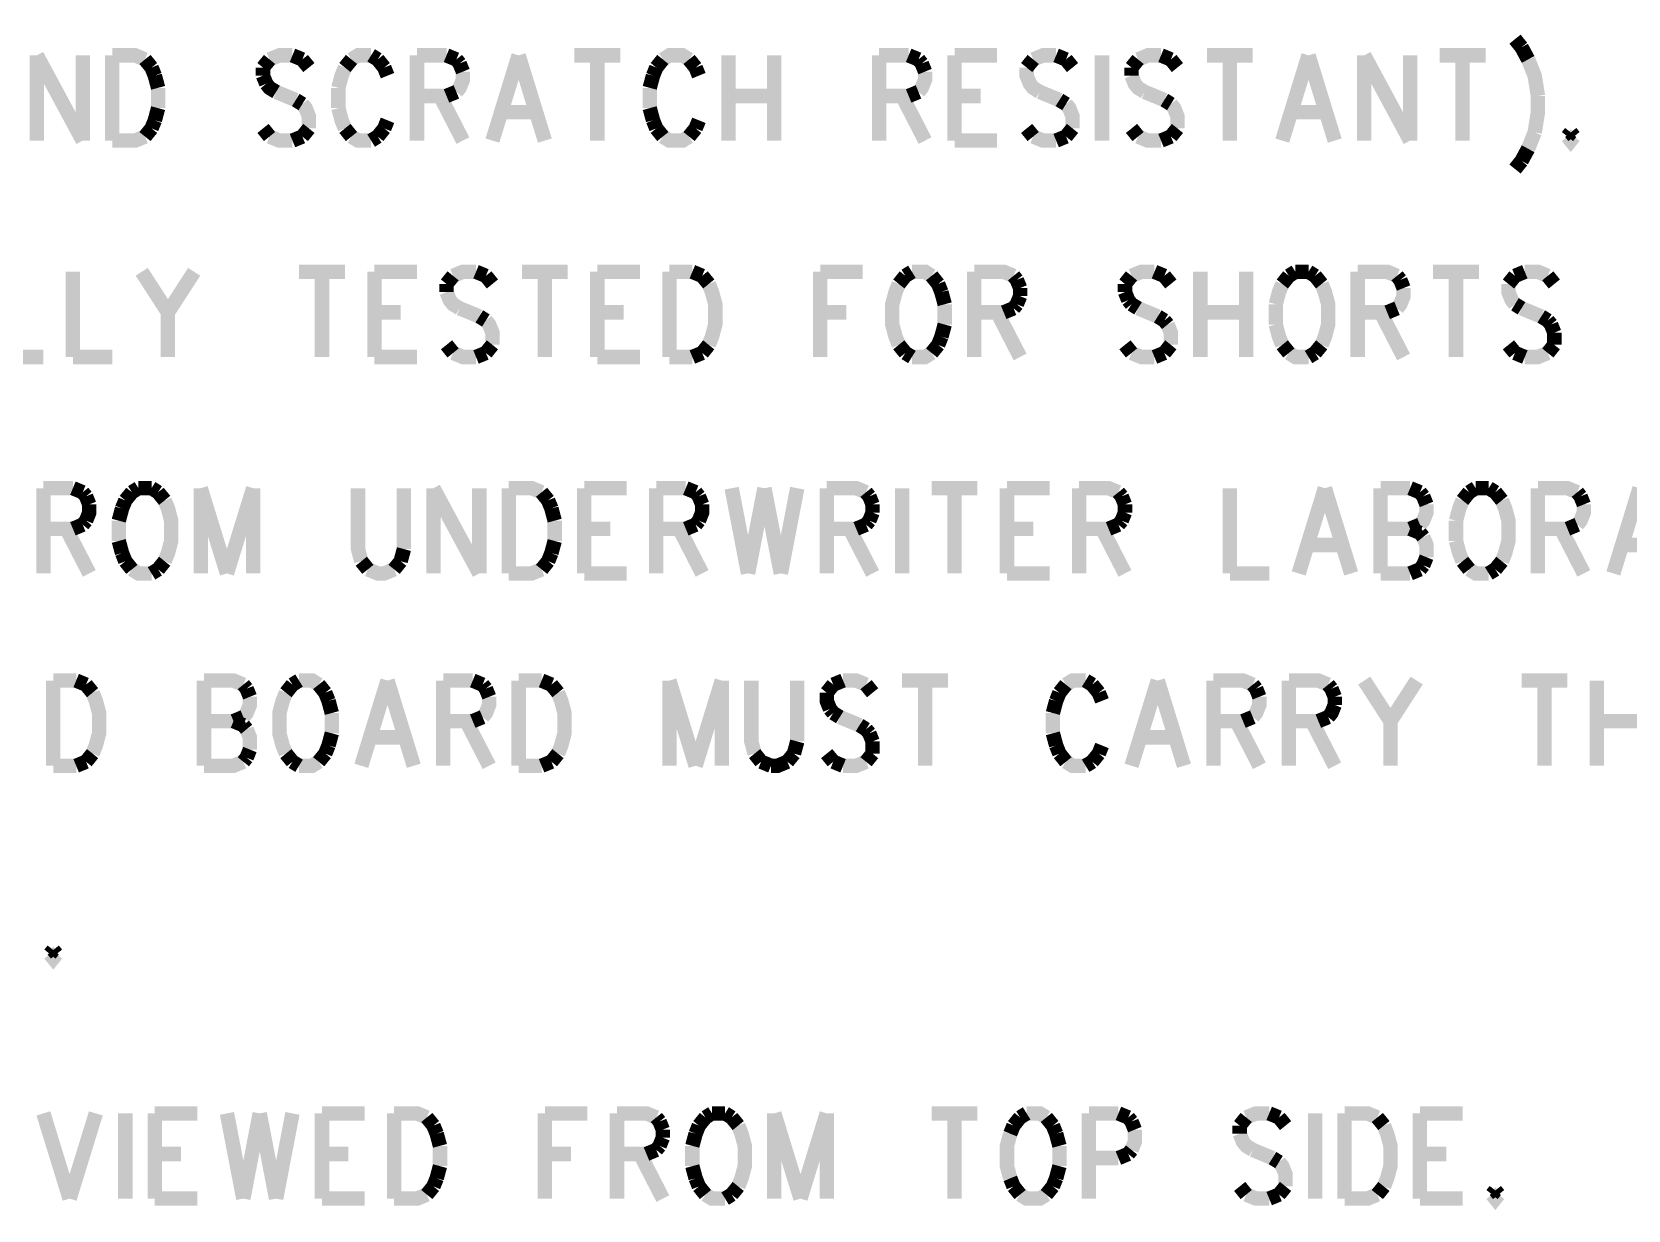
# Model space of a CAD drawing. Extents: x 5.82 to 15.01, y 4.82 to 9.83.
# Drawn here: x 8.081 to 9.741, y 4.821 to 6.045 of the extents above; entities that cross this region are included whole.
import ezdxf

# ---------------------------------------------------------------- set-up
doc = ezdxf.new("R2010")
doc.units = 0
doc.layers.add('DD_PHO', color=1, linetype='CONTINUOUS')

msp = doc.modelspace()

# ---------------------------------------------------------------- linework, layer by layer
at = {"layer": 'DD_PHO', "const_width": 0.015}
for points in [[(9.6234, 6.03796), (9.63022, 6.02953)], [(8.0859, 6.02109), (8.0859, 5.9325)], [(8.0859, 6.02109), (8.13363, 5.9325)], [(8.13363, 6.02109), (8.13363, 5.9325)], [(8.16431, 6.02109), (8.16431, 5.9325)], [(8.16431, 6.02109), (8.18818, 6.02109), (8.1984, 6.01687)], [(8.35181, 6.02109), (8.33818, 6.02109), (8.32795, 6.01687)], [(8.36204, 6.01687), (8.35181, 6.02109)], [(8.43363, 6.02109), (8.42, 6.02109), (8.41318, 6.01687)], [(8.44045, 6.01687), (8.43363, 6.02109)], [(8.48136, 6.02109), (8.48136, 5.9325)], [(8.48136, 6.02109), (8.51204, 6.02109)], [(8.51204, 6.02109), (8.52227, 6.01687)], [(8.58704, 6.02109), (8.55977, 5.9325)], [(8.58704, 6.02109), (8.61431, 5.9325)], [(8.645, 6.02109), (8.69272, 6.02109)], [(8.66886, 6.02109), (8.66886, 5.9325)], [(8.76431, 6.01687), (8.7575, 6.02109), (8.74386, 6.02109), (8.73704, 6.01687)], [(8.80522, 6.02109), (8.80522, 5.9325)], [(8.85295, 6.02109), (8.85295, 5.9325)], [(8.96204, 6.02109), (8.96204, 5.9325)], [(8.96204, 6.02109), (8.99272, 6.02109)], [(8.99272, 6.02109), (9.00295, 6.01687)], [(9.04045, 6.02109), (9.04045, 5.9325)], [(9.04045, 6.02109), (9.08477, 6.02109)], [(9.14613, 6.02109), (9.1325, 6.02109), (9.12227, 6.01687)], [(9.15636, 6.01687), (9.14613, 6.02109)], [(9.19386, 6.02109), (9.19386, 5.9325)], [(9.25522, 6.02109), (9.24159, 6.02109), (9.23136, 6.01687)], [(9.26545, 6.01687), (9.25522, 6.02109)], [(9.30295, 6.02109), (9.35068, 6.02109)], [(9.32681, 6.02109), (9.32681, 5.9325)], [(9.40863, 6.02109), (9.38136, 5.9325)], [(9.40863, 6.02109), (9.4359, 5.9325)], [(9.46659, 6.02109), (9.46659, 5.9325)], [(9.46659, 6.02109), (9.51431, 5.9325)], [(9.51431, 6.02109), (9.51431, 5.9325)], [(9.545, 6.02109), (9.59272, 6.02109)], [(9.56886, 6.02109), (9.56886, 5.9325)], [(9.63022, 6.02953), (9.63704, 6.01687)], [(8.1984, 6.01687), (8.20522, 6.00843)], [(8.20522, 6.00843), (8.20863, 6)], [(8.32795, 6.01687), (8.32113, 6.00843)], [(8.32113, 6.00843), (8.32113, 6)], [(8.36886, 6.00843), (8.36204, 6.01687)], [(8.40636, 6.00843), (8.40295, 6), (8.39954, 5.98734)], [(8.41318, 6.01687), (8.40636, 6.00843)], [(8.44727, 6.00843), (8.44045, 6.01687)], [(8.45068, 6), (8.44727, 6.00843)], [(8.52227, 6.01687), (8.52568, 6.01265)], [(8.52909, 6.00421), (8.52909, 5.99578), (8.52568, 5.98734), (8.52227, 5.98312)], [(8.52568, 6.01265), (8.52909, 6.00421)], [(8.73022, 6.00843), (8.72681, 6)], [(8.73704, 6.01687), (8.73022, 6.00843)], [(8.77113, 6.00843), (8.76431, 6.01687)], [(8.77454, 6), (8.77113, 6.00843)], [(9.00295, 6.01687), (9.00636, 6.01265)], [(9.00977, 6.00421), (9.00977, 5.99578), (9.00636, 5.98734), (9.00295, 5.98312)], [(9.00636, 6.01265), (9.00977, 6.00421)], [(9.12227, 6.01687), (9.11545, 6.00843)], [(9.11545, 6.00843), (9.11545, 6), (9.11886, 5.99156), (9.12227, 5.98734), (9.12909, 5.98312)], [(9.16318, 6.00843), (9.15636, 6.01687)], [(9.23136, 6.01687), (9.22454, 6.00843)], [(9.22454, 6.00843), (9.22454, 6)], [(9.27227, 6.00843), (9.26545, 6.01687)], [(9.63704, 6.01687), (9.64386, 6), (9.64727, 5.9789)], [(8.20863, 6), (8.21204, 5.98734)], [(8.21204, 5.98734), (8.21204, 5.96625)], [(8.32113, 6), (8.32454, 5.99156)], [(8.32454, 5.99156), (8.32795, 5.98734), (8.33477, 5.98312)], [(8.39954, 5.98734), (8.39954, 5.96625)], [(8.72681, 6), (8.7234, 5.98734)], [(8.7234, 5.98734), (8.7234, 5.96625)], [(9.22454, 6), (9.22795, 5.99156), (9.23136, 5.98734), (9.23818, 5.98312)], [(8.33477, 5.98312), (8.35522, 5.97468)], [(8.35522, 5.97468), (8.36204, 5.97046)], [(8.36204, 5.97046), (8.36545, 5.96625), (8.36886, 5.95781), (8.36886, 5.94515)], [(8.51204, 5.9789), (8.48136, 5.9789)], [(8.50522, 5.9789), (8.52909, 5.9325)], [(8.52227, 5.98312), (8.51204, 5.9789)], [(8.80522, 5.9789), (8.85295, 5.9789)], [(8.99272, 5.9789), (8.96204, 5.9789)], [(8.9859, 5.9789), (9.00977, 5.9325)], [(9.00295, 5.98312), (8.99272, 5.9789)], [(9.04045, 5.9789), (9.06772, 5.9789)], [(9.12909, 5.98312), (9.14954, 5.97468)], [(9.14954, 5.97468), (9.15636, 5.97046)], [(9.15636, 5.97046), (9.15977, 5.96625), (9.16318, 5.95781), (9.16318, 5.94515)], [(9.23818, 5.98312), (9.25863, 5.97468)], [(9.25863, 5.97468), (9.26545, 5.97046)], [(9.26545, 5.97046), (9.26886, 5.96625), (9.27227, 5.95781), (9.27227, 5.94515)], [(9.64727, 5.9789), (9.64727, 5.96203), (9.64386, 5.94093)], [(8.20863, 5.95359), (8.20522, 5.94515)], [(8.21204, 5.96625), (8.20863, 5.95359)], [(8.39954, 5.96625), (8.40295, 5.95359), (8.40636, 5.94515)], [(8.44727, 5.94515), (8.45068, 5.95359)], [(8.57, 5.96203), (8.60409, 5.96203)], [(8.7234, 5.96625), (8.72681, 5.95359)], [(8.72681, 5.95359), (8.73022, 5.94515)], [(8.77113, 5.94515), (8.77454, 5.95359)], [(9.39159, 5.96203), (9.42568, 5.96203)], [(8.1984, 5.93671), (8.18818, 5.9325), (8.16431, 5.9325)], [(8.20522, 5.94515), (8.1984, 5.93671)], [(8.32795, 5.93671), (8.32113, 5.94515)], [(8.35181, 5.9325), (8.33818, 5.9325), (8.32795, 5.93671)], [(8.36204, 5.93671), (8.35181, 5.9325)], [(8.36886, 5.94515), (8.36204, 5.93671)], [(8.40636, 5.94515), (8.41318, 5.93671)], [(8.41318, 5.93671), (8.42, 5.9325), (8.43363, 5.9325)], [(8.43363, 5.9325), (8.44045, 5.93671)], [(8.44045, 5.93671), (8.44727, 5.94515)], [(8.73022, 5.94515), (8.73704, 5.93671)], [(8.73704, 5.93671), (8.74386, 5.9325), (8.7575, 5.9325), (8.76431, 5.93671)], [(8.76431, 5.93671), (8.77113, 5.94515)], [(9.12227, 5.93671), (9.11545, 5.94515)], [(9.14613, 5.9325), (9.1325, 5.9325), (9.12227, 5.93671)], [(9.15636, 5.93671), (9.14613, 5.9325)], [(9.16318, 5.94515), (9.15636, 5.93671)], [(9.23136, 5.93671), (9.22454, 5.94515)], [(9.25522, 5.9325), (9.24159, 5.9325), (9.23136, 5.93671)], [(9.26545, 5.93671), (9.25522, 5.9325)], [(9.27227, 5.94515), (9.26545, 5.93671)], [(9.64386, 5.94093), (9.63704, 5.92406)], [(9.68136, 5.94093), (9.67795, 5.93671)], [(9.67795, 5.93671), (9.68136, 5.9325), (9.68477, 5.93671)], [(9.68477, 5.93671), (9.68136, 5.94093)], [(9.04045, 5.9325), (9.08477, 5.9325)], [(9.63704, 5.92406), (9.63022, 5.9114)], [(9.63022, 5.9114), (9.6234, 5.90296)], [(8.1234, 5.79609), (8.1234, 5.7075)], [(8.195, 5.79609), (8.22227, 5.7539)], [(8.24954, 5.79609), (8.22227, 5.7539)], [(8.35863, 5.79609), (8.40636, 5.79609)], [(8.3825, 5.79609), (8.3825, 5.7075)], [(8.43704, 5.79609), (8.43704, 5.7075)], [(8.43704, 5.79609), (8.48136, 5.79609)], [(8.51886, 5.79187), (8.51204, 5.78343)], [(8.54272, 5.79609), (8.52909, 5.79609), (8.51886, 5.79187)], [(8.55295, 5.79187), (8.54272, 5.79609)], [(8.55977, 5.78343), (8.55295, 5.79187)], [(8.59045, 5.79609), (8.63818, 5.79609)], [(8.61431, 5.79609), (8.61431, 5.7075)], [(8.66886, 5.79609), (8.66886, 5.7075)], [(8.66886, 5.79609), (8.71318, 5.79609)], [(8.74386, 5.79609), (8.74386, 5.7075)], [(8.74386, 5.79609), (8.76772, 5.79609)], [(8.76772, 5.79609), (8.77795, 5.79187)], [(8.77795, 5.79187), (8.78477, 5.78343)], [(8.90068, 5.79609), (8.90068, 5.7075)], [(8.90068, 5.79609), (8.945, 5.79609)], [(8.98931, 5.79187), (8.9825, 5.78343)], [(8.99613, 5.79609), (8.98931, 5.79187)], [(9.01659, 5.79187), (9.00977, 5.79609), (8.99613, 5.79609)], [(9.0234, 5.78343), (9.01659, 5.79187)], [(9.0609, 5.79609), (9.0609, 5.7075)], [(9.0609, 5.79609), (9.09159, 5.79609), (9.10181, 5.79187)], [(9.10181, 5.79187), (9.10522, 5.78765)], [(9.10522, 5.78765), (9.10863, 5.77921)], [(9.22454, 5.79187), (9.21772, 5.78343)], [(9.2484, 5.79609), (9.23477, 5.79609), (9.22454, 5.79187)], [(9.25863, 5.79187), (9.2484, 5.79609)], [(9.26545, 5.78343), (9.25863, 5.79187)], [(9.29613, 5.79609), (9.29613, 5.7075)], [(9.34386, 5.79609), (9.34386, 5.7075)], [(9.38818, 5.79187), (9.38136, 5.78343)], [(9.395, 5.79609), (9.38818, 5.79187)], [(9.40863, 5.79609), (9.395, 5.79609)], [(9.41545, 5.79187), (9.40863, 5.79609)], [(9.42227, 5.78343), (9.41545, 5.79187)], [(9.45977, 5.79609), (9.45977, 5.7075)], [(9.45977, 5.79609), (9.49045, 5.79609), (9.50068, 5.79187)], [(9.50068, 5.79187), (9.50409, 5.78765)], [(9.50409, 5.78765), (9.5075, 5.77921)], [(9.53818, 5.79609), (9.5859, 5.79609)], [(9.56204, 5.79609), (9.56204, 5.7075)], [(9.6234, 5.79187), (9.61659, 5.78343)], [(9.63363, 5.79609), (9.6234, 5.79187)], [(9.6575, 5.79187), (9.64727, 5.79609), (9.63363, 5.79609)], [(9.66431, 5.78343), (9.6575, 5.79187)], [(8.51204, 5.78343), (8.51204, 5.775)], [(8.51204, 5.775), (8.51545, 5.76656), (8.51886, 5.76234), (8.52568, 5.75812)], [(8.78477, 5.78343), (8.78818, 5.775), (8.79159, 5.76234), (8.79159, 5.74125), (8.78818, 5.72859), (8.78477, 5.72015)], [(8.9825, 5.78343), (8.97909, 5.775), (8.97568, 5.76234), (8.97568, 5.74125), (8.97909, 5.72859), (8.9825, 5.72015)], [(9.02681, 5.775), (9.0234, 5.78343)], [(9.03022, 5.76234), (9.02681, 5.775)], [(9.10863, 5.77078), (9.10522, 5.76234)], [(9.10863, 5.77921), (9.10863, 5.77078)], [(9.21772, 5.78343), (9.21772, 5.775)], [(9.21772, 5.775), (9.22113, 5.76656)], [(9.38136, 5.78343), (9.37795, 5.775), (9.37454, 5.76234)], [(9.42227, 5.72015), (9.42568, 5.72859), (9.42909, 5.74125), (9.42909, 5.76234), (9.42568, 5.775), (9.42227, 5.78343)], [(9.5075, 5.77921), (9.5075, 5.77078), (9.50409, 5.76234), (9.50068, 5.75812)], [(9.61659, 5.78343), (9.61659, 5.775), (9.62, 5.76656), (9.6234, 5.76234)], [(8.22227, 5.7539), (8.22227, 5.7075)], [(8.43704, 5.7539), (8.46431, 5.7539)], [(8.52568, 5.75812), (8.54613, 5.74968)], [(8.66886, 5.7539), (8.69613, 5.7539)], [(8.90068, 5.7539), (8.92795, 5.7539)], [(9.03022, 5.74125), (9.03022, 5.76234)], [(9.09159, 5.7539), (9.0609, 5.7539)], [(9.08477, 5.7539), (9.10863, 5.7075)], [(9.10181, 5.75812), (9.09159, 5.7539)], [(9.10522, 5.76234), (9.10181, 5.75812)], [(9.22113, 5.76656), (9.22454, 5.76234)], [(9.22454, 5.76234), (9.23136, 5.75812)], [(9.23136, 5.75812), (9.25181, 5.74968)], [(9.29613, 5.7539), (9.34386, 5.7539)], [(9.37454, 5.76234), (9.37454, 5.74125)], [(9.49045, 5.7539), (9.45977, 5.7539)], [(9.48363, 5.7539), (9.5075, 5.7075)], [(9.50068, 5.75812), (9.49045, 5.7539)], [(9.6234, 5.76234), (9.63022, 5.75812)], [(9.63022, 5.75812), (9.65068, 5.74968)], [(8.54613, 5.74968), (8.55295, 5.74546)], [(8.55295, 5.74546), (8.55636, 5.74125), (8.55977, 5.73281), (8.55977, 5.72015)], [(9.02681, 5.72859), (9.03022, 5.74125)], [(9.25181, 5.74968), (9.25863, 5.74546)], [(9.25863, 5.74546), (9.26204, 5.74125)], [(9.26204, 5.74125), (9.26545, 5.73281), (9.26545, 5.72015)], [(9.37454, 5.74125), (9.37795, 5.72859), (9.38136, 5.72015)], [(9.65068, 5.74968), (9.6575, 5.74546)], [(9.6575, 5.74546), (9.6609, 5.74125)], [(9.6609, 5.74125), (9.66431, 5.73281)], [(9.0234, 5.72015), (9.02681, 5.72859)], [(9.66431, 5.73281), (9.66431, 5.72015)], [(8.05181, 5.7075), (8.09272, 5.7075)], [(8.1234, 5.7075), (8.16431, 5.7075)], [(8.43704, 5.7075), (8.48136, 5.7075)], [(8.51886, 5.71171), (8.51204, 5.72015)], [(8.54272, 5.7075), (8.52909, 5.7075), (8.51886, 5.71171)], [(8.55295, 5.71171), (8.54272, 5.7075)], [(8.55977, 5.72015), (8.55295, 5.71171)], [(8.66886, 5.7075), (8.71318, 5.7075)], [(8.76772, 5.7075), (8.74386, 5.7075)], [(8.77795, 5.71171), (8.76772, 5.7075)], [(8.78477, 5.72015), (8.77795, 5.71171)], [(8.9825, 5.72015), (8.98931, 5.71171)], [(8.98931, 5.71171), (8.99613, 5.7075)], [(8.99613, 5.7075), (9.00977, 5.7075), (9.01659, 5.71171)], [(9.01659, 5.71171), (9.0234, 5.72015)], [(9.22454, 5.71171), (9.21772, 5.72015)], [(9.2484, 5.7075), (9.23477, 5.7075), (9.22454, 5.71171)], [(9.25863, 5.71171), (9.2484, 5.7075)], [(9.26545, 5.72015), (9.25863, 5.71171)], [(9.38136, 5.72015), (9.38818, 5.71171)], [(9.38818, 5.71171), (9.395, 5.7075), (9.40863, 5.7075)], [(9.40863, 5.7075), (9.41545, 5.71171)], [(9.41545, 5.71171), (9.42227, 5.72015)], [(9.6234, 5.71171), (9.61659, 5.72015)], [(9.63363, 5.7075), (9.6234, 5.71171)], [(9.6575, 5.71171), (9.64727, 5.7075), (9.63363, 5.7075)], [(9.66431, 5.72015), (9.6575, 5.71171)], [(8.09272, 5.57109), (8.09272, 5.4825)], [(8.09272, 5.57109), (8.1234, 5.57109)], [(8.1234, 5.57109), (8.13363, 5.56687)], [(8.19159, 5.57109), (8.18477, 5.56687)], [(8.20522, 5.57109), (8.19159, 5.57109)], [(8.21204, 5.56687), (8.20522, 5.57109)], [(8.25636, 5.57109), (8.25636, 5.4825)], [(8.25636, 5.57109), (8.28363, 5.4825)], [(8.3109, 5.57109), (8.28363, 5.4825)], [(8.3109, 5.57109), (8.3109, 5.4825)], [(8.42, 5.57109), (8.42, 5.50781), (8.4234, 5.49515)], [(8.46772, 5.50781), (8.46772, 5.57109)], [(8.4984, 5.57109), (8.4984, 5.4825)], [(8.4984, 5.57109), (8.54613, 5.4825)], [(8.54613, 5.57109), (8.54613, 5.4825)], [(8.57681, 5.57109), (8.57681, 5.4825)], [(8.57681, 5.57109), (8.60068, 5.57109), (8.6109, 5.56687)], [(8.65522, 5.57109), (8.65522, 5.4825)], [(8.65522, 5.57109), (8.69954, 5.57109)], [(8.73022, 5.57109), (8.73022, 5.4825)], [(8.73022, 5.57109), (8.7609, 5.57109)], [(8.7609, 5.57109), (8.77113, 5.56687)], [(8.80863, 5.57109), (8.82568, 5.4825)], [(8.84272, 5.57109), (8.82568, 5.4825)], [(8.84272, 5.57109), (8.85977, 5.4825)], [(8.87681, 5.57109), (8.85977, 5.4825)], [(8.9075, 5.57109), (8.9075, 5.4825)], [(8.9075, 5.57109), (8.93818, 5.57109), (8.9484, 5.56687)], [(8.9859, 5.57109), (8.9859, 5.4825)], [(9.01659, 5.57109), (9.06431, 5.57109)], [(9.04045, 5.57109), (9.04045, 5.4825)], [(9.095, 5.57109), (9.095, 5.4825)], [(9.095, 5.57109), (9.13931, 5.57109)], [(9.17, 5.57109), (9.17, 5.4825)], [(9.17, 5.57109), (9.20068, 5.57109), (9.2109, 5.56687)], [(9.32681, 5.57109), (9.32681, 5.4825)], [(9.42568, 5.57109), (9.3984, 5.4825)], [(9.42568, 5.57109), (9.45295, 5.4825)], [(9.48363, 5.57109), (9.48363, 5.4825)], [(9.48363, 5.57109), (9.51431, 5.57109)], [(9.51431, 5.57109), (9.52454, 5.56687)], [(9.5825, 5.57109), (9.57568, 5.56687)], [(9.59613, 5.57109), (9.5825, 5.57109)], [(9.60295, 5.56687), (9.59613, 5.57109)], [(9.64727, 5.57109), (9.64727, 5.4825)], [(9.64727, 5.57109), (9.67795, 5.57109), (9.68818, 5.56687)], [(9.75295, 5.57109), (9.72568, 5.4825)], [(8.13363, 5.56687), (8.13704, 5.56265)], [(8.13704, 5.56265), (8.14045, 5.55421)], [(8.17795, 5.55843), (8.17454, 5.55)], [(8.18477, 5.56687), (8.17795, 5.55843)], [(8.21886, 5.55843), (8.21204, 5.56687)], [(8.21886, 5.49515), (8.22227, 5.50359), (8.22568, 5.51625), (8.22568, 5.53734), (8.22227, 5.55), (8.21886, 5.55843)], [(8.6109, 5.56687), (8.61772, 5.55843)], [(8.61772, 5.55843), (8.62113, 5.55)], [(8.77113, 5.56687), (8.77454, 5.56265)], [(8.77454, 5.56265), (8.77795, 5.55421)], [(8.9484, 5.56687), (8.95181, 5.56265)], [(8.95181, 5.56265), (8.95522, 5.55421)], [(9.2109, 5.56687), (9.21431, 5.56265)], [(9.21431, 5.56265), (9.21772, 5.55421)], [(9.52454, 5.56687), (9.52795, 5.56265)], [(9.52795, 5.56265), (9.53136, 5.55421)], [(9.56886, 5.55843), (9.56545, 5.55), (9.56204, 5.53734)], [(9.57568, 5.56687), (9.56886, 5.55843)], [(9.60977, 5.55843), (9.60295, 5.56687)], [(9.60977, 5.49515), (9.61318, 5.50359), (9.61659, 5.51625), (9.61659, 5.53734), (9.61318, 5.55), (9.60977, 5.55843)], [(9.68818, 5.56687), (9.69159, 5.56265)], [(9.69159, 5.56265), (9.695, 5.55421)], [(8.14045, 5.55421), (8.14045, 5.54578), (8.13704, 5.53734)], [(8.17454, 5.55), (8.17113, 5.53734)], [(8.62113, 5.55), (8.62454, 5.53734)], [(8.77795, 5.55421), (8.77795, 5.54578), (8.77454, 5.53734)], [(8.95522, 5.54578), (8.95181, 5.53734)], [(8.95522, 5.55421), (8.95522, 5.54578)], [(9.21772, 5.54578), (9.21431, 5.53734)], [(9.21772, 5.55421), (9.21772, 5.54578)], [(9.53136, 5.55421), (9.53136, 5.54578), (9.52795, 5.53734), (9.52454, 5.53312)], [(9.695, 5.55421), (9.695, 5.54578), (9.69159, 5.53734), (9.68818, 5.53312)], [(8.1234, 5.5289), (8.09272, 5.5289)], [(8.11659, 5.5289), (8.14045, 5.4825)], [(8.13363, 5.53312), (8.1234, 5.5289)], [(8.13704, 5.53734), (8.13363, 5.53312)], [(8.17113, 5.53734), (8.17113, 5.51625)], [(8.62454, 5.53734), (8.62454, 5.51625)], [(8.65522, 5.5289), (8.6825, 5.5289)], [(8.7609, 5.5289), (8.73022, 5.5289)], [(8.75409, 5.5289), (8.77795, 5.4825)], [(8.77113, 5.53312), (8.7609, 5.5289)], [(8.77454, 5.53734), (8.77113, 5.53312)], [(8.93818, 5.5289), (8.9075, 5.5289)], [(8.93136, 5.5289), (8.95522, 5.4825)], [(8.9484, 5.53312), (8.93818, 5.5289)], [(8.95181, 5.53734), (8.9484, 5.53312)], [(9.095, 5.5289), (9.12227, 5.5289)], [(9.20068, 5.5289), (9.17, 5.5289)], [(9.19386, 5.5289), (9.21772, 5.4825)], [(9.2109, 5.53312), (9.20068, 5.5289)], [(9.21431, 5.53734), (9.2109, 5.53312)], [(9.48363, 5.5289), (9.51431, 5.5289)], [(9.52454, 5.53312), (9.51431, 5.5289)], [(9.51431, 5.5289), (9.52454, 5.52468)], [(9.52454, 5.52468), (9.52795, 5.52046)], [(9.56204, 5.53734), (9.56204, 5.51625)], [(9.67795, 5.5289), (9.64727, 5.5289)], [(9.67113, 5.5289), (9.695, 5.4825)], [(9.68818, 5.53312), (9.67795, 5.5289)], [(8.17113, 5.51625), (8.17454, 5.50359)], [(8.46431, 5.49515), (8.46772, 5.50781)], [(8.62454, 5.51625), (8.62113, 5.50359)], [(9.40863, 5.51203), (9.44272, 5.51203)], [(9.52795, 5.52046), (9.53136, 5.51203), (9.53136, 5.49937)], [(9.56204, 5.51625), (9.56545, 5.50359), (9.56886, 5.49515)], [(9.7359, 5.51203), (9.77, 5.51203)], [(8.17454, 5.50359), (8.17795, 5.49515)], [(8.17795, 5.49515), (8.18477, 5.48671)], [(8.21204, 5.48671), (8.21886, 5.49515)], [(8.4234, 5.49515), (8.43022, 5.48671)], [(8.4575, 5.48671), (8.46431, 5.49515)], [(8.61772, 5.49515), (8.6109, 5.48671)], [(8.62113, 5.50359), (8.61772, 5.49515)], [(9.52795, 5.49093), (9.52454, 5.48671)], [(9.53136, 5.49937), (9.52795, 5.49093)], [(9.56886, 5.49515), (9.57568, 5.48671)], [(9.60295, 5.48671), (9.60977, 5.49515)], [(8.18477, 5.48671), (8.19159, 5.4825), (8.20522, 5.4825)], [(8.20522, 5.4825), (8.21204, 5.48671)], [(8.43022, 5.48671), (8.44045, 5.4825), (8.44727, 5.4825), (8.4575, 5.48671)], [(8.6109, 5.48671), (8.60068, 5.4825), (8.57681, 5.4825)], [(8.65522, 5.4825), (8.69954, 5.4825)], [(9.095, 5.4825), (9.13931, 5.4825)], [(9.32681, 5.4825), (9.36772, 5.4825)], [(9.51431, 5.4825), (9.48363, 5.4825)], [(9.52454, 5.48671), (9.51431, 5.4825)], [(9.57568, 5.48671), (9.5825, 5.4825), (9.59613, 5.4825)], [(9.59613, 5.4825), (9.60295, 5.48671)], [(8.10295, 5.37109), (8.10295, 5.2825)], [(8.10295, 5.37109), (8.12681, 5.37109)], [(8.12681, 5.37109), (8.13704, 5.36687)], [(8.13704, 5.36687), (8.14386, 5.35843)], [(8.14386, 5.35843), (8.14727, 5.35), (8.15068, 5.33734), (8.15068, 5.31625), (8.14727, 5.30359), (8.14386, 5.29515)], [(8.25977, 5.37109), (8.25977, 5.2825)], [(8.25977, 5.37109), (8.29045, 5.37109), (8.30068, 5.36687)], [(8.30068, 5.36687), (8.30409, 5.36265)], [(8.30409, 5.36265), (8.3075, 5.35421)], [(8.345, 5.35843), (8.34159, 5.35), (8.33818, 5.33734), (8.33818, 5.31625), (8.34159, 5.30359), (8.345, 5.29515)], [(8.35181, 5.36687), (8.345, 5.35843)], [(8.35863, 5.37109), (8.35181, 5.36687)], [(8.37909, 5.36687), (8.37227, 5.37109), (8.35863, 5.37109)], [(8.3859, 5.35843), (8.37909, 5.36687)], [(8.38931, 5.35), (8.3859, 5.35843)], [(8.45068, 5.37109), (8.4234, 5.2825)], [(8.45068, 5.37109), (8.47795, 5.2825)], [(8.50863, 5.37109), (8.50863, 5.2825)], [(8.50863, 5.37109), (8.53931, 5.37109)], [(8.53931, 5.37109), (8.54954, 5.36687)], [(8.54954, 5.36687), (8.55295, 5.36265)], [(8.55295, 5.36265), (8.55636, 5.35421)], [(8.58704, 5.37109), (8.58704, 5.2825)], [(8.58704, 5.37109), (8.6109, 5.37109)], [(8.6109, 5.37109), (8.62113, 5.36687)], [(8.62113, 5.36687), (8.62795, 5.35843)], [(8.62795, 5.35843), (8.63136, 5.35), (8.63477, 5.33734), (8.63477, 5.31625), (8.63136, 5.30359), (8.62795, 5.29515)], [(8.74386, 5.37109), (8.74386, 5.2825)], [(8.74386, 5.37109), (8.77113, 5.2825)], [(8.7984, 5.37109), (8.77113, 5.2825)], [(8.7984, 5.37109), (8.7984, 5.2825)], [(8.82909, 5.37109), (8.82909, 5.30781), (8.8325, 5.29515)], [(8.87681, 5.30781), (8.87681, 5.37109)], [(8.91431, 5.36687), (8.9075, 5.35843)], [(8.9075, 5.35843), (8.9075, 5.35), (8.9109, 5.34156)], [(8.92454, 5.37109), (8.91431, 5.36687)], [(8.9484, 5.36687), (8.93818, 5.37109), (8.92454, 5.37109)], [(8.95522, 5.35843), (8.9484, 5.36687)], [(8.9859, 5.37109), (9.03363, 5.37109)], [(9.00977, 5.37109), (9.00977, 5.2825)], [(9.14954, 5.35843), (9.14613, 5.35)], [(9.15636, 5.36687), (9.14954, 5.35843)], [(9.17681, 5.37109), (9.16318, 5.37109), (9.15636, 5.36687)], [(9.18363, 5.36687), (9.17681, 5.37109)], [(9.19045, 5.35843), (9.18363, 5.36687)], [(9.19386, 5.35), (9.19045, 5.35843)], [(9.25181, 5.37109), (9.22454, 5.2825)], [(9.25181, 5.37109), (9.27909, 5.2825)], [(9.30977, 5.37109), (9.30977, 5.2825)], [(9.30977, 5.37109), (9.34045, 5.37109), (9.35068, 5.36687)], [(9.35068, 5.36687), (9.35409, 5.36265)], [(9.35409, 5.36265), (9.3575, 5.35421)], [(9.38818, 5.37109), (9.38818, 5.2825)], [(9.38818, 5.37109), (9.41886, 5.37109), (9.42909, 5.36687)], [(9.42909, 5.36687), (9.4325, 5.36265)], [(9.4325, 5.36265), (9.4359, 5.35421)], [(9.46659, 5.37109), (9.49386, 5.3289)], [(9.52113, 5.37109), (9.49386, 5.3289)], [(9.63022, 5.37109), (9.67795, 5.37109)], [(9.65409, 5.37109), (9.65409, 5.2825)], [(9.70863, 5.37109), (9.70863, 5.2825)], [(8.3075, 5.35421), (8.3075, 5.34578), (8.30409, 5.33734), (8.30068, 5.33312)], [(8.39272, 5.33734), (8.38931, 5.35)], [(8.55636, 5.35421), (8.55636, 5.34578), (8.55295, 5.33734), (8.54954, 5.33312)], [(8.9109, 5.34156), (8.91431, 5.33734)], [(9.14613, 5.35), (9.14272, 5.33734)], [(9.3575, 5.35421), (9.3575, 5.34578), (9.35409, 5.33734), (9.35068, 5.33312)], [(9.4359, 5.34578), (9.4325, 5.33734), (9.42909, 5.33312)], [(9.4359, 5.35421), (9.4359, 5.34578)], [(8.25977, 5.3289), (8.29045, 5.3289)], [(8.30068, 5.33312), (8.29045, 5.3289)], [(8.29045, 5.3289), (8.30068, 5.32468)], [(8.30068, 5.32468), (8.30409, 5.32046)], [(8.39272, 5.31625), (8.39272, 5.33734)], [(8.53931, 5.3289), (8.50863, 5.3289)], [(8.5325, 5.3289), (8.55636, 5.2825)], [(8.54954, 5.33312), (8.53931, 5.3289)], [(8.91431, 5.33734), (8.92113, 5.33312)], [(8.92113, 5.33312), (8.94159, 5.32468)], [(8.94159, 5.32468), (8.9484, 5.32046)], [(9.14272, 5.33734), (9.14272, 5.31625)], [(9.34045, 5.3289), (9.30977, 5.3289)], [(9.33363, 5.3289), (9.3575, 5.2825)], [(9.35068, 5.33312), (9.34045, 5.3289)], [(9.41886, 5.3289), (9.38818, 5.3289)], [(9.41204, 5.3289), (9.4359, 5.2825)], [(9.42909, 5.33312), (9.41886, 5.3289)], [(9.49386, 5.3289), (9.49386, 5.2825)], [(9.70863, 5.3289), (9.75636, 5.3289)], [(8.30409, 5.32046), (8.3075, 5.31203), (8.3075, 5.29937)], [(8.38931, 5.30359), (8.39272, 5.31625)], [(8.43363, 5.31203), (8.46772, 5.31203)], [(8.8734, 5.29515), (8.87681, 5.30781)], [(8.9484, 5.32046), (8.95181, 5.31625)], [(8.95181, 5.31625), (8.95522, 5.30781)], [(8.95522, 5.30781), (8.95522, 5.29515)], [(9.14272, 5.31625), (9.14613, 5.30359)], [(9.23477, 5.31203), (9.26886, 5.31203)], [(8.14386, 5.29515), (8.13704, 5.28671)], [(8.30409, 5.29093), (8.30068, 5.28671)], [(8.3075, 5.29937), (8.30409, 5.29093)], [(8.345, 5.29515), (8.35181, 5.28671)], [(8.37909, 5.28671), (8.3859, 5.29515)], [(8.3859, 5.29515), (8.38931, 5.30359)], [(8.62795, 5.29515), (8.62113, 5.28671)], [(8.8325, 5.29515), (8.83931, 5.28671)], [(8.86659, 5.28671), (8.8734, 5.29515)], [(8.91431, 5.28671), (8.9075, 5.29515)], [(8.95522, 5.29515), (8.9484, 5.28671)], [(9.14613, 5.30359), (9.14954, 5.29515)], [(9.14954, 5.29515), (9.15636, 5.28671)], [(9.18363, 5.28671), (9.19045, 5.29515)], [(9.19045, 5.29515), (9.19386, 5.30359)], [(8.12681, 5.2825), (8.10295, 5.2825)], [(8.13704, 5.28671), (8.12681, 5.2825)], [(8.30068, 5.28671), (8.29045, 5.2825), (8.25977, 5.2825)], [(8.35181, 5.28671), (8.35863, 5.2825)], [(8.35863, 5.2825), (8.37227, 5.2825), (8.37909, 5.28671)], [(8.6109, 5.2825), (8.58704, 5.2825)], [(8.62113, 5.28671), (8.6109, 5.2825)], [(8.83931, 5.28671), (8.84954, 5.2825)], [(8.84954, 5.2825), (8.85636, 5.2825), (8.86659, 5.28671)], [(8.92454, 5.2825), (8.91431, 5.28671)], [(8.9484, 5.28671), (8.93818, 5.2825), (8.92454, 5.2825)], [(9.15636, 5.28671), (9.16318, 5.2825), (9.17681, 5.2825)], [(9.17681, 5.2825), (9.18363, 5.28671)], [(8.10295, 5.09093), (8.09954, 5.08671)], [(8.10636, 5.08671), (8.10295, 5.09093)], [(8.09954, 5.08671), (8.10295, 5.0825), (8.10636, 5.08671)], [(8.09272, 4.92109), (8.12, 4.8325)], [(8.14727, 4.92109), (8.12, 4.8325)], [(8.17795, 4.92109), (8.17795, 4.8325)], [(8.20863, 4.92109), (8.20863, 4.8325)], [(8.20863, 4.92109), (8.25295, 4.92109)], [(8.28363, 4.92109), (8.30068, 4.8325)], [(8.31772, 4.92109), (8.30068, 4.8325)], [(8.31772, 4.92109), (8.33477, 4.8325)], [(8.35181, 4.92109), (8.33477, 4.8325)], [(8.3825, 4.92109), (8.3825, 4.8325)], [(8.3825, 4.92109), (8.42681, 4.92109)], [(8.4575, 4.92109), (8.4575, 4.8325)], [(8.4575, 4.92109), (8.48136, 4.92109), (8.49159, 4.91687)], [(8.49159, 4.91687), (8.4984, 4.90843)], [(8.4984, 4.90843), (8.50181, 4.9)], [(8.61431, 4.92109), (8.61431, 4.8325)], [(8.61431, 4.92109), (8.65863, 4.92109)], [(8.68931, 4.92109), (8.68931, 4.8325)], [(8.68931, 4.92109), (8.72, 4.92109), (8.73022, 4.91687)], [(8.73022, 4.91687), (8.73363, 4.91265)], [(8.73363, 4.91265), (8.73704, 4.90421)], [(8.77454, 4.90843), (8.77113, 4.9)], [(8.78136, 4.91687), (8.77454, 4.90843)], [(8.78818, 4.92109), (8.78136, 4.91687)], [(8.80181, 4.92109), (8.78818, 4.92109)], [(8.80863, 4.91687), (8.80181, 4.92109)], [(8.81545, 4.90843), (8.80863, 4.91687)], [(8.81545, 4.84515), (8.81886, 4.85359), (8.82227, 4.86625), (8.82227, 4.88734), (8.81886, 4.9), (8.81545, 4.90843)], [(8.85295, 4.92109), (8.85295, 4.8325)], [(8.85295, 4.92109), (8.88022, 4.8325)], [(8.9075, 4.92109), (8.88022, 4.8325)], [(8.9075, 4.92109), (8.9075, 4.8325)], [(9.01659, 4.92109), (9.06431, 4.92109)], [(9.04045, 4.92109), (9.04045, 4.8325)], [(9.10181, 4.90843), (9.0984, 4.9)], [(9.10863, 4.91687), (9.10181, 4.90843)], [(9.11545, 4.92109), (9.10863, 4.91687)], [(9.1359, 4.91687), (9.12909, 4.92109), (9.11545, 4.92109)], [(9.14272, 4.90843), (9.1359, 4.91687)], [(9.14613, 4.9), (9.14272, 4.90843)], [(9.18022, 4.92109), (9.18022, 4.8325)], [(9.18022, 4.92109), (9.2109, 4.92109)], [(9.2109, 4.92109), (9.22113, 4.91687)], [(9.22113, 4.91687), (9.22454, 4.91265)], [(9.22454, 4.91265), (9.22795, 4.90421)], [(9.34386, 4.91687), (9.33704, 4.90843)], [(9.33704, 4.90843), (9.33704, 4.9)], [(9.36772, 4.92109), (9.35409, 4.92109), (9.34386, 4.91687)], [(9.37795, 4.91687), (9.36772, 4.92109)], [(9.38477, 4.90843), (9.37795, 4.91687)], [(9.41545, 4.92109), (9.41545, 4.8325)], [(9.44613, 4.92109), (9.44613, 4.8325)], [(9.44613, 4.92109), (9.47, 4.92109), (9.48022, 4.91687)], [(9.48022, 4.91687), (9.48704, 4.90843)], [(9.48704, 4.90843), (9.49045, 4.9), (9.49386, 4.88734), (9.49386, 4.86625), (9.49045, 4.85359), (9.48704, 4.84515)], [(9.52454, 4.92109), (9.52454, 4.8325)], [(9.52454, 4.92109), (9.56886, 4.92109)], [(8.50181, 4.9), (8.50522, 4.88734)], [(8.73704, 4.89578), (8.73363, 4.88734)], [(8.73704, 4.90421), (8.73704, 4.89578)], [(8.77113, 4.9), (8.76772, 4.88734)], [(9.0984, 4.9), (9.095, 4.88734), (9.095, 4.86625), (9.0984, 4.85359)], [(9.14954, 4.88734), (9.14613, 4.9)], [(9.22795, 4.90421), (9.22795, 4.89156), (9.22454, 4.88312)], [(9.33704, 4.9), (9.34045, 4.89156), (9.34386, 4.88734), (9.35068, 4.88312)], [(8.20863, 4.8789), (8.2359, 4.8789)], [(8.3825, 4.8789), (8.40977, 4.8789)], [(8.50522, 4.88734), (8.50522, 4.86625)], [(8.61431, 4.8789), (8.64159, 4.8789)], [(8.72, 4.8789), (8.68931, 4.8789)], [(8.71318, 4.8789), (8.73704, 4.8325)], [(8.73022, 4.88312), (8.72, 4.8789)], [(8.73363, 4.88734), (8.73022, 4.88312)], [(8.76772, 4.88734), (8.76772, 4.86625)], [(9.14954, 4.86625), (9.14954, 4.88734)], [(9.2109, 4.87468), (9.18022, 4.87468)], [(9.22113, 4.8789), (9.2109, 4.87468)], [(9.22454, 4.88312), (9.22113, 4.8789)], [(9.35068, 4.88312), (9.37113, 4.87468)], [(9.37113, 4.87468), (9.37795, 4.87046)], [(9.52454, 4.8789), (9.55181, 4.8789)], [(8.50522, 4.86625), (8.50181, 4.85359)], [(8.76772, 4.86625), (8.77113, 4.85359)], [(9.14613, 4.85359), (9.14954, 4.86625)], [(9.37795, 4.87046), (9.38136, 4.86625), (9.38477, 4.85781), (9.38477, 4.84515)], [(8.4984, 4.84515), (8.49159, 4.83671)], [(8.50181, 4.85359), (8.4984, 4.84515)], [(8.77113, 4.85359), (8.77454, 4.84515)], [(8.77454, 4.84515), (8.78136, 4.83671)], [(8.80863, 4.83671), (8.81545, 4.84515)], [(9.0984, 4.85359), (9.10181, 4.84515)], [(9.10181, 4.84515), (9.10863, 4.83671)], [(9.1359, 4.83671), (9.14272, 4.84515)], [(9.14272, 4.84515), (9.14613, 4.85359)], [(9.34386, 4.83671), (9.33704, 4.84515)], [(9.38477, 4.84515), (9.37795, 4.83671)], [(9.48704, 4.84515), (9.48022, 4.83671)], [(9.60295, 4.84093), (9.59954, 4.83671)], [(9.60636, 4.83671), (9.60295, 4.84093)], [(8.20863, 4.8325), (8.25295, 4.8325)], [(8.3825, 4.8325), (8.42681, 4.8325)], [(8.49159, 4.83671), (8.48136, 4.8325), (8.4575, 4.8325)], [(8.78136, 4.83671), (8.78818, 4.8325), (8.80181, 4.8325)], [(8.80181, 4.8325), (8.80863, 4.83671)], [(9.10863, 4.83671), (9.11545, 4.8325), (9.12909, 4.8325), (9.1359, 4.83671)], [(9.36772, 4.8325), (9.35409, 4.8325), (9.34386, 4.83671)], [(9.37795, 4.83671), (9.36772, 4.8325)], [(9.48022, 4.83671), (9.47, 4.8325), (9.44613, 4.8325)], [(9.52454, 4.8325), (9.56886, 4.8325)], [(9.59954, 4.83671), (9.60295, 4.8325), (9.60636, 4.83671)]]:
    msp.add_lwpolyline(points, dxfattribs=at)

doc.saveas('drawing.dxf')
